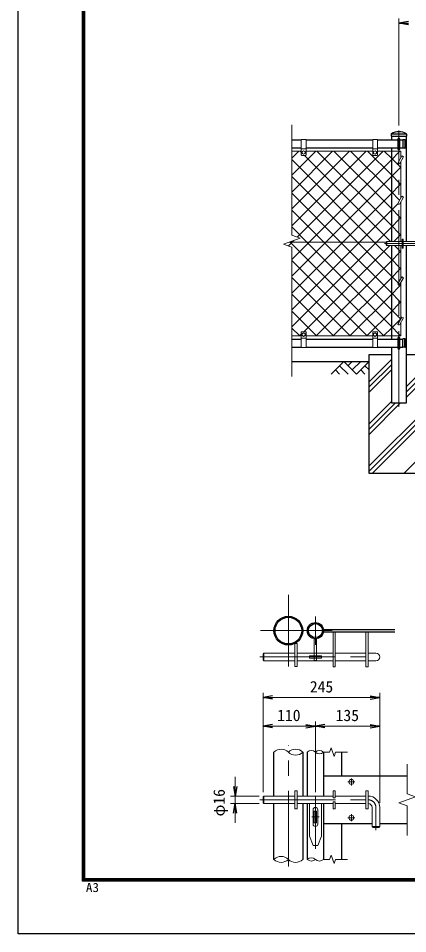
# Model space of a CAD drawing. Units: millimetres, scale not verified, with parts at other scales. Extents: x -4200 to 4200, y -2970 to 2970.
# Drawn here: x -4200 to -2564, y -2970 to 872 of the extents above; entities that cross this region are included whole.
import ezdxf
from ezdxf.enums import TextEntityAlignment as Align

# ---------------------------------------------------------------- set-up
doc = ezdxf.new("R2010")
doc.units = ezdxf.units.MM
doc.header["$LTSCALE"] = 10
doc.linetypes.add('DASHED', pattern=[7.5, 6, -1.5])
doc.linetypes.add('USER1', pattern=[50.8, 31.75, -6.35, 6.35, -6.35])
for name, color, linetype, lineweight in [('0-0_D-STR1', 1, 'Continuous', 25), ('0-1_D-DCR-HCH', 7, 'Continuous', 13), ('0-2_D-STR3', 3, 'Continuous', 13), ('0-3_D-BMK', 2, 'USER1', 13), ('0-4_D-STR4', 7, 'Continuous', 25), ('0-5_D-BGD', 7, 'Continuous', 25), ('0-7_D-STR-DIM', 7, 'Continuous', 13), ('0-A_D-STR2', 7, 'Continuous', 13), ('0-C_D-TTL', 7, 'Continuous', 25)]:
    doc.layers.add(name, color=color, linetype=linetype, lineweight=lineweight)
doc.layers.add('0-8_0', color=7, linetype='Continuous')
doc.styles.add('ＭＳ ゴシック', font='')
doc.styles.get('ＭＳ ゴシック').set_extended_font_data('MS Gothic')

# ---------------------------------------------------------------- blocks, each defined once
blk = doc.blocks.new('_Open')
at = {"layer": '0-8_0'}
blk.add_line((-10, 1.667), (0, 0), dxfattribs=at)
blk.add_lwpolyline([(-10, -1.667), (0, 0), (-10, 0)], dxfattribs=at)

msp = doc.modelspace()

# ---------------------------------------------------------------- linework, layer by layer
at = {"layer": '0-0_D-STR1'}
for p, q in [((-2633.33, 385.65), (-2633.33, 377.59)), ((-2632.99, 386.59), (-2569.46, 386.59)), ((-2569.13, 385.65), (-2569.13, 377.59)), ((-3051.23, 361.59), (-3011.23, 361.59)), ((-2991.23, 361.59), (-2711.23, 361.59)), ((-2691.23, 361.59), (-2605.23, 361.59)), ((-2633.33, 377.59), (-2569.13, 377.59)), ((-2631.48, 361.59), (-2631.48, 377.59)), ((-2597.23, 361.59), (-2584.23, 361.59)), ((-2575.89, 362.09), (-2584.23, 362.09)), ((-2584.23, 362.09), (-2584.23, 327.09)), ((-2576.23, 362.09), (-2576.23, 327.09)), ((-2570.98, 377.59), (-2570.98, -65.41)), ((-3051.23, 327.59), (-3011.23, 327.59)), ((-2991.23, 327.59), (-2711.23, 327.59)), ((-2691.23, 327.59), (-2605.23, 327.59)), ((-2631.48, -65.41), (-2631.48, 327.59)), ((-2597.23, 327.59), (-2584.23, 327.59)), ((-2575.89, 327.09), (-2584.23, 327.09)), ((-2631.48, -474.41), (-2631.48, -81.41)), ((-3051.23, -474.41), (-3011.23, -474.41)), ((-2991.23, -474.41), (-2711.23, -474.41)), ((-2691.23, -474.41), (-2605.23, -474.41)), ((-2597.23, -474.41), (-2584.23, -474.41)), ((-2575.89, -473.91), (-2584.23, -473.91)), ((-2584.23, -508.91), (-2584.23, -473.91)), ((-2576.23, -508.91), (-2576.23, -473.91)), ((-3051.23, -508.41), (-3011.23, -508.41)), ((-2991.23, -508.41), (-2711.23, -508.41)), ((-2691.23, -508.41), (-2605.23, -508.41)), ((-2597.23, -508.41), (-2584.23, -508.41)), ((-2575.89, -508.91), (-2584.23, -508.91)), ((-2918.2, -1693.47), (-2617.9, -1693.47)), ((-2918.2, -1702.47), (-2617.9, -1702.47)), ((-3125.9, -2391.97), (-3125.9, -2207.97)), ((-3004.9, -2207.97), (-3004.9, -2391.97)), ((-2985.9, -2207.97), (-2985.9, -2391.97)), ((-2917.9, -2207.97), (-2917.9, -2391.97)), ((-2841.9, -2207.97), (-2841.9, -2307.97)), ((-2917.9, -2307.97), (-2566.9, -2307.97)), ((-3125.9, -2657.97), (-3125.9, -2423.97)), ((-3004.9, -2423.97), (-3004.9, -2657.97)), ((-2985.9, -2423.97), (-2985.9, -2657.97)), ((-2917.9, -2423.97), (-2917.9, -2657.97)), ((-2917.9, -2507.97), (-2713.9, -2507.97)), ((-2841.9, -2507.97), (-2841.9, -2657.97)), ((-2681.9, -2507.97), (-2566.9, -2507.97))]:
    msp.add_line(p, q, dxfattribs=at)
msp.add_lwpolyline([(-2570.98, -81.41), (-2570.98, -743.41), (-2631.48, -743.41), (-2631.48, -508.41)], dxfattribs=at)
for centre, radius in [((-3065.4, -1697.97), 60.5), ((-3065.4, -1697.97), 55.9), ((-2951.9, -1697.97), 34), ((-2951.9, -1697.97), 29.4)]:
    msp.add_circle(centre, radius, dxfattribs=at)
for centre, radius, start, end in [((-2631.83, 385.65), 1.5, 120.85073, 180), ((-2601.23, 334.42), 61.17, 59.14927, 120.85073), ((-2570.63, 385.65), 1.5, 0, 59.14927), ((-2575.89, 361.09), 1, 32.29827, 90), ((-2606.45, 344.59), 35.72, 331.52136, 28.47864), ((-2575.89, 328.09), 1, 270, 327.70173), ((-2575.89, -474.91), 1, 32.29827, 90), ((-2606.45, -491.41), 35.72, 331.52136, 28.47864), ((-2575.89, -507.91), 1, 270, 327.70173)]:
    msp.add_arc(centre, radius, start, end, dxfattribs=at)
at = {"layer": '0-1_D-DCR-HCH'}
for p, q in [((-2832.65, -568.41), (-2885.86, -621.62)), ((-2832.65, -568.41), (-2779.44, -621.62)), ((-2815, -586.24), (-2797.17, -568.41)), ((-2797.17, -603.88), (-2761.7, -568.41)), ((-2779.44, -621.62), (-2726.23, -568.41)), ((-2726.23, -653.29), (-2631.48, -558.54)), ((-2570.98, -542.23), (-2567.15, -538.41)), ((-2868.12, -603.88), (-2850.31, -621.62)), ((-2850.39, -586.14), (-2814.75, -621.62)), ((-2761.7, -603.88), (-2743.88, -621.62)), ((-2743.96, -586.14), (-2726.23, -603.8)), ((-2726.23, -675.38), (-2631.48, -580.63)), ((-2726.23, -697.48), (-2631.48, -602.73)), ((-2570.98, -674.81), (-2476.23, -580.06)), ((-2570.98, -696.91), (-2476.23, -602.16)), ((-2570.98, -719.01), (-2476.23, -624.26)), ((-2726.23, -830.06), (-2631.48, -735.31)), ((-2726.23, -874.26), (-2595.37, -743.41)), ((-2726.23, -852.16), (-2617.47, -743.41)), ((-2726.23, -1006.84), (-2476.23, -756.84)), ((-2726.23, -1028.94), (-2476.23, -778.94)), ((-2713.6, -1038.41), (-2476.23, -801.03)), ((-2581.01, -1038.41), (-2476.23, -933.62))]:
    msp.add_line(p, q, dxfattribs=at)
at = {"layer": '0-2_D-STR3'}
for p, q in [((-3011.23, 363.59), (-3011.23, 298.59)), ((-3011.23, 363.59), (-2991.23, 363.59)), ((-2991.23, 363.59), (-2991.23, 298.59)), ((-2711.23, 363.59), (-2711.23, 298.59)), ((-2711.23, 363.59), (-2691.23, 363.59)), ((-2691.23, 363.59), (-2691.23, 298.59)), ((-2605.23, 322.59), (-2605.23, 366.59)), ((-2597.23, 322.59), (-2597.23, 366.59)), ((-3011.23, 314.59), (-3051.23, 314.59)), ((-3011.23, 323.59), (-2991.23, 323.59)), ((-3001.23, 316.09), (-3007.73, 312.34)), ((-3007.73, 312.34), (-3007.73, 304.85)), ((-2994.73, 312.34), (-3001.23, 316.09)), ((-2994.73, 312.34), (-2994.73, 304.85)), ((-2711.23, 314.59), (-2991.23, 314.59)), ((-2711.23, 323.59), (-2691.23, 323.59)), ((-2701.23, 316.09), (-2707.73, 312.34)), ((-2707.73, 312.34), (-2707.73, 304.85)), ((-2694.73, 312.34), (-2701.23, 316.09)), ((-2694.73, 312.34), (-2694.73, 304.85)), ((-2593.23, 314.59), (-2691.23, 314.59)), ((-2593.23, 286.45), (-2593.23, 314.59)), ((-3009.23, 296.59), (-2993.23, 296.59)), ((-2709.23, 296.59), (-2693.23, 296.59)), ((-2588.76, 294.18), (-2604.69, 266.59)), ((-2581.83, 290.18), (-2597.76, 262.59)), ((-2593.23, 117.45), (-2593.23, 270.45)), ((-2581.83, 290.18), (-2588.76, 294.18)), ((-2588.76, 125.18), (-2604.69, 97.59)), ((-2581.83, 121.18), (-2597.76, 93.59)), ((-2581.83, 121.18), (-2588.76, 125.18)), ((-2593.23, -65.41), (-2593.23, 101.45)), ((-3062.22, -67.41), (-2654.48, -67.41)), ((-2654.48, -67.41), (-2654.48, -79.41)), ((-2652.48, -65.41), (-2587.48, -65.41)), ((-2587.48, -92.41), (-2587.48, -54.41)), ((-2587.48, -54.41), (-2582.98, -54.41)), ((-2582.98, -92.41), (-2582.98, -54.41)), ((-2582.98, -65.41), (-2507.48, -65.41)), ((-2652.48, -81.41), (-2654.48, -79.41)), ((-2652.48, -81.41), (-2587.48, -81.41)), ((-2593.23, -220.55), (-2593.23, -81.41)), ((-2587.48, -92.41), (-2582.98, -92.41)), ((-2582.98, -81.41), (-2507.48, -81.41)), ((-2588.76, -212.82), (-2604.69, -240.41)), ((-2581.83, -216.82), (-2597.76, -244.41)), ((-2581.83, -216.82), (-2588.76, -212.82)), ((-2593.23, -389.55), (-2593.23, -236.55)), ((-2588.76, -381.82), (-2604.69, -409.41)), ((-2581.83, -385.82), (-2588.76, -381.82)), ((-2581.83, -385.82), (-2597.76, -413.41)), ((-2593.23, -461.41), (-2593.23, -405.55)), ((-3011.23, -510.41), (-3011.23, -445.41)), ((-3009.23, -443.41), (-2993.23, -443.41)), ((-3007.73, -459.15), (-3007.73, -451.66)), ((-3001.23, -462.91), (-3007.73, -459.15)), ((-2994.73, -459.15), (-3001.23, -462.91)), ((-2994.73, -459.15), (-2994.73, -451.66)), ((-2991.23, -510.41), (-2991.23, -445.41)), ((-2711.23, -510.41), (-2711.23, -445.41)), ((-2709.23, -443.41), (-2693.23, -443.41)), ((-2707.73, -459.15), (-2707.73, -451.66)), ((-2701.23, -462.91), (-2707.73, -459.15)), ((-2694.73, -459.15), (-2701.23, -462.91)), ((-2694.73, -459.15), (-2694.73, -451.66)), ((-2691.23, -510.41), (-2691.23, -445.41)), ((-3011.23, -461.41), (-3051.23, -461.41)), ((-3011.23, -470.41), (-2991.23, -470.41)), ((-2711.23, -461.41), (-2991.23, -461.41)), ((-2711.23, -470.41), (-2691.23, -470.41)), ((-2593.23, -461.41), (-2691.23, -461.41)), ((-2605.23, -513.41), (-2605.23, -469.41)), ((-2597.23, -513.41), (-2597.23, -469.41)), ((-3011.23, -510.41), (-2991.23, -510.41)), ((-2711.23, -510.41), (-2691.23, -510.41)), ((-2877.9, -1702.47), (-2877.9, -1850.47)), ((-2868.9, -1702.47), (-2868.9, -1850.47)), ((-2739.9, -1702.47), (-2739.9, -1850.47)), ((-2730.9, -1702.47), (-2730.9, -1850.47)), ((-3037.9, -1751.85), (-3037.9, -1847.85)), ((-3037.9, -1751.85), (-3028.9, -1751.85)), ((-3028.9, -1847.85), (-3028.9, -1751.85)), ((-2956.4, -1731.97), (-2956.4, -1792.47)), ((-2947.4, -1731.97), (-2956.4, -1731.97)), ((-2947.4, -1731.97), (-2947.4, -1792.47)), ((-3171.9, -1796.47), (-3171.9, -1820.47)), ((-3167.9, -1792.47), (-3037.9, -1792.47)), ((-3028.9, -1792.47), (-2877.9, -1792.47)), ((-2868.9, -1792.47), (-2739.9, -1792.47)), ((-2730.9, -1792.47), (-2697.9, -1792.47)), ((-3167.9, -1824.47), (-3171.9, -1820.47)), ((-3167.9, -1824.47), (-3037.9, -1824.47)), ((-3028.9, -1824.47), (-2877.9, -1824.47)), ((-2868.9, -1824.47), (-2739.9, -1824.47)), ((-2730.9, -1824.47), (-2697.9, -1824.47)), ((-3037.9, -1847.85), (-3028.9, -1847.85)), ((-2877.9, -1850.47), (-2868.9, -1850.47)), ((-2739.9, -1850.47), (-2730.9, -1850.47)), ((-3037.9, -2445.97), (-3037.9, -2369.97)), ((-3037.9, -2369.97), (-3028.9, -2369.97)), ((-3028.9, -2445.97), (-3028.9, -2369.97)), ((-2877.9, -2399.97), (-2877.9, -2369.97)), ((-2877.9, -2369.97), (-2868.9, -2369.97)), ((-2868.9, -2399.97), (-2868.9, -2369.97)), ((-2739.9, -2445.97), (-2739.9, -2369.97)), ((-2739.9, -2369.97), (-2730.9, -2369.97)), ((-2730.9, -2445.97), (-2730.9, -2369.97)), ((-3171.9, -2395.97), (-3171.9, -2419.97)), ((-3167.9, -2423.97), (-3171.9, -2419.97)), ((-3167.9, -2391.97), (-3037.9, -2391.97)), ((-3028.9, -2391.97), (-2877.9, -2391.97)), ((-2877.9, -2399.97), (-2868.9, -2399.97)), ((-2877.9, -2445.97), (-2877.9, -2415.97)), ((-2877.9, -2415.97), (-2868.9, -2415.97)), ((-2868.9, -2391.97), (-2739.9, -2391.97)), ((-2868.9, -2445.97), (-2868.9, -2415.97)), ((-2730.9, -2391.97), (-2729.9, -2391.97)), ((-3167.9, -2423.97), (-3037.9, -2423.97)), ((-3037.9, -2445.97), (-3028.9, -2445.97)), ((-3028.9, -2423.97), (-2877.9, -2423.97)), ((-2976.9, -2423.97), (-2976.9, -2559.97)), ((-2961.9, -2449.97), (-2961.9, -2509.97)), ((-2956.4, -2454.97), (-2956.4, -2504.97)), ((-2956.4, -2454.97), (-2947.4, -2454.97)), ((-2947.4, -2454.97), (-2947.4, -2504.97)), ((-2941.9, -2449.97), (-2941.9, -2509.97)), ((-2926.9, -2423.97), (-2926.9, -2559.97)), ((-2877.9, -2445.97), (-2868.9, -2445.97)), ((-2868.9, -2423.97), (-2739.9, -2423.97)), ((-2739.9, -2445.97), (-2730.9, -2445.97)), ((-2730.9, -2423.97), (-2729.9, -2423.97)), ((-2713.9, -2439.97), (-2713.9, -2519.97)), ((-2681.9, -2439.97), (-2681.9, -2519.97)), ((-2956.4, -2504.97), (-2947.4, -2504.97)), ((-2713.9, -2519.97), (-2709.9, -2523.97)), ((-2713.9, -2519.97), (-2681.9, -2519.97)), ((-2709.9, -2523.97), (-2685.9, -2523.97)), ((-2685.9, -2523.97), (-2681.9, -2519.97)), ((-2961.9, -2599.97), (-2976.9, -2559.97)), ((-2941.9, -2599.97), (-2926.9, -2559.97)), ((-2961.9, -2599.97), (-2941.9, -2599.97))]:
    msp.add_line(p, q, dxfattribs=at)
at = {"layer": '0-2_D-STR3', "color": 4, "linetype": 'DASHED', "lineweight": 9}
for p, q in [((-2976.9, -1803.97), (-2926.9, -1803.97)), ((-2976.9, -1803.97), (-2976.9, -1812.97)), ((-2956.4, -1792.47), (-2956.4, -1823.97)), ((-2947.4, -1792.47), (-2947.4, -1823.97)), ((-2926.9, -1803.97), (-2926.9, -1812.97)), ((-2976.9, -1812.97), (-2926.9, -1812.97)), ((-2947.4, -1823.97), (-2956.4, -1823.97))]:
    msp.add_line(p, q, dxfattribs=at)
at = {"layer": '0-2_D-STR3'}
for points in [[(-2994.73, 304.85), (-3001.23, 301.09), (-3007.73, 304.85)], [(-2694.73, 304.85), (-2701.23, 301.09), (-2707.73, 304.85)], [(-2654.48, -67.41), (-2652.48, -65.41), (-2652.48, -81.41)], [(-2994.73, -451.66), (-3001.23, -447.91), (-3007.73, -451.66)], [(-2694.73, -451.66), (-2701.23, -447.91), (-2707.73, -451.66)], [(-3171.9, -1796.47), (-3167.9, -1792.47), (-3167.9, -1824.47)], [(-3171.9, -2395.97), (-3167.9, -2391.97), (-3167.9, -2423.97)]]:
    msp.add_lwpolyline(points, dxfattribs=at)
for centre, radius in [((-3001.23, 308.59), 6.49), ((-2701.23, 308.59), 6.49), ((-3001.23, -455.41), 6.49), ((-2701.23, -455.41), 6.49), ((-2800.9, -2332.97), 10.5), ((-2800.9, -2482.97), 10.5)]:
    msp.add_circle(centre, radius, dxfattribs=at)
for centre, radius, start, end in [((-2601.23, 366.59), 4, 0, 180), ((-2601.23, 322.59), 4, 180, 0), ((-3009.23, 298.59), 2, 180, 270), ((-2993.23, 298.59), 2, 270, 0), ((-2709.23, 298.59), 2, 180, 270), ((-2693.23, 298.59), 2, 270, 0), ((-2601.23, 264.59), 4, 150, 330), ((-2601.23, 95.59), 4, 150, 330), ((-2601.23, -242.41), 4, 150, 330), ((-2601.23, -411.41), 4, 150, 330), ((-3009.23, -445.41), 2, 90, 180), ((-2993.23, -445.41), 2, 0, 90), ((-2709.23, -445.41), 2, 90, 180), ((-2693.23, -445.41), 2, 0, 90), ((-2601.23, -469.41), 4, 0, 180), ((-2601.23, -513.41), 4, 180, 0), ((-2697.9, -1808.47), 16, 270, 90), ((-2729.9, -2439.97), 48, 0, 90), ((-2951.9, -2449.97), 10, 0, 180), ((-2729.9, -2439.97), 16, 0, 90), ((-2951.9, -2509.97), 10, 180, 0)]:
    msp.add_arc(centre, radius, start, end, dxfattribs=at)
at = {"layer": '0-3_D-BMK'}
for p, q in [((-2601.23, -758.41), (-2601.23, 401.59)), ((-2661.34, -73.41), (-2433.48, -73.41)), ((-3065.4, -1547.97), (-3065.4, -1847.97)), ((-2951.9, -1757.97), (-2951.9, -1637.97)), ((-3182.44, -1697.97), (-2881.44, -1697.97)), ((-3185.64, -1808.47), (-2729.9, -1808.47)), ((-3065.4, -2687.97), (-3065.4, -2177.97)), ((-2786.02, -2332.97), (-2815.78, -2332.97)), ((-2800.9, -2318.09), (-2800.9, -2347.85)), ((-3185.64, -2407.97), (-2729.9, -2407.97)), ((-2951.9, -2395.97), (-2951.9, -2613.97)), ((-2697.9, -2439.97), (-2697.9, -2535.61)), ((-2967.45, -2479.97), (-2936.36, -2479.97)), ((-2786.02, -2482.97), (-2815.78, -2482.97)), ((-2800.9, -2468.09), (-2800.9, -2497.85))]:
    msp.add_line(p, q, dxfattribs=at)
msp.add_arc((-2729.9, -2439.97), 32, 0, 90, dxfattribs=at)
at = {"layer": '0-4_D-STR4'}
msp.add_line((-2726.23, -538.41), (-2631.48, -538.41), dxfattribs=at)
msp.add_lwpolyline([(-2570.98, -538.41), (-2476.23, -538.41), (-2476.23, -1038.41), (-2726.23, -1038.41), (-2726.23, -538.41)], dxfattribs=at)
at = {"layer": '0-5_D-BGD'}
msp.add_line((-3051.23, -568.41), (-2726.23, -568.41), dxfattribs=at)
at = {"layer": '0-7_D-STR-DIM'}
for p, q in [((-2601.23, 421.59), (-2601.23, 871.59)), ((-3051.23, -37.75), (-3051.23, 424.59)), ((-3015.99, -50.58), (-3051.23, -37.75)), ((-3086.46, -76.23), (-3015.99, -50.58)), ((-3051.23, -89.06), (-3086.46, -76.23)), ((-3051.23, -631.41), (-3051.23, -89.06)), ((-3171.9, -2375.97), (-3171.9, -1958.7)), ((-2681.9, -2419.97), (-2681.9, -1958.7)), ((-3131.9, -1978.7), (-2721.9, -1978.7)), ((-3171.9, -2375.97), (-3171.9, -2078.7)), ((-3131.9, -2098.7), (-2991.9, -2098.7)), ((-2951.9, -2375.97), (-2951.9, -2078.7)), ((-2951.9, -2375.97), (-2951.9, -2078.7)), ((-2911.9, -2098.7), (-2721.9, -2098.7)), ((-2681.9, -2419.97), (-2681.9, -2078.7)), ((-2917.9, -2207.97), (-2892.73, -2207.97)), ((-2886.31, -2190.35), (-2892.73, -2207.97)), ((-2873.49, -2225.59), (-2886.31, -2190.35)), ((-2867.08, -2207.97), (-2873.49, -2225.59)), ((-2867.08, -2207.97), (-2816.9, -2207.97)), ((-2566.9, -2257.97), (-2566.9, -2382.31)), ((-3289, -2351.97), (-3289, -2311.97)), ((-3187.9, -2391.97), (-3309, -2391.97)), ((-3289, -2423.97), (-3289, -2391.97)), ((-2602.14, -2420.79), (-2531.66, -2395.14)), ((-2531.66, -2395.14), (-2566.9, -2382.31)), ((-3187.9, -2423.97), (-3309, -2423.97)), ((-2566.9, -2433.62), (-2602.14, -2420.79)), ((-2566.9, -2433.62), (-2566.9, -2557.97)), ((-3289, -2463.97), (-3289, -2503.97)), ((-2886.23, -2640.35), (-2892.64, -2657.97)), ((-2873.4, -2675.59), (-2886.23, -2640.35)), ((-2917.81, -2657.97), (-2892.64, -2657.97)), ((-2866.99, -2657.97), (-2873.4, -2675.59)), ((-2866.99, -2657.97), (-2816.81, -2657.97))]:
    msp.add_line(p, q, dxfattribs=at)
for centre, radius, start, end in [((-3095.65, -2238.41), 42.92, 45.18146, 134.81854), ((-3035.15, -2238.41), 42.92, 45.18146, 134.81854), ((-3035.15, -2177.52), 42.92, 225.18146, 314.81854), ((-2968.9, -2225.08), 24.12, 45.18146, 134.81854), ((-2934.9, -2225.08), 24.12, 45.18146, 134.81854), ((-2934.9, -2190.86), 24.12, 225.18146, 314.81854), ((-3095.65, -2688.41), 42.92, 45.18146, 134.81854), ((-3095.65, -2627.52), 42.92, 225.18146, 314.81854), ((-3035.15, -2627.52), 42.92, 225.18146, 314.81854), ((-2968.9, -2675.08), 24.12, 45.18146, 134.81854), ((-2968.9, -2640.86), 24.12, 225.18146, 314.81854), ((-2934.9, -2640.86), 24.12, 225.18146, 314.81854)]:
    msp.add_arc(centre, radius, start, end, dxfattribs=at)
at = {"layer": '0-A_D-STR2'}
for p, q in [((-3051.23, 284.22), (-3020.85, 314.59)), ((-3051.23, 213.51), (-2950.14, 314.59)), ((-3051.23, 142.8), (-2879.43, 314.59)), ((-3051.23, 72.09), (-2808.72, 314.59)), ((-3051.23, 1.38), (-2738.01, 314.59)), ((-3028.07, -46.18), (-2667.3, 314.59)), ((-3011.23, 309.9), (-3015.92, 314.59)), ((-2631.48, 0.86), (-2945.21, 314.59)), ((-2631.48, 71.58), (-2874.49, 314.59)), ((-2635.92, -65.41), (-2997.92, 296.59)), ((-2631.48, 208.99), (-2601.23, 239.24)), ((-2601.23, 239.24), (-2593.23, 247.24)), ((-2907.87, -67.41), (-2631.48, 208.99)), ((-2631.48, 138.28), (-2601.23, 168.53)), ((-2601.23, 168.53), (-2593.23, 176.53)), ((-2837.16, -67.41), (-2631.48, 138.28)), ((-2601.23, 41.33), (-2631.48, 71.58)), ((-2593.23, 33.33), (-2601.23, 41.33)), ((-2601.23, -29.39), (-2631.48, 0.86)), ((-2593.23, -37.39), (-2601.23, -29.39)), ((-3051.23, -210.76), (-2907.87, -67.41)), ((-3051.23, -281.47), (-2837.16, -67.41)), ((-3001.03, -443.41), (-2639.03, -81.41)), ((-2631.48, -144.56), (-2601.23, -114.31)), ((-2601.23, -114.31), (-2593.23, -106.31)), ((-2734.89, -461.41), (-3051.23, -145.07)), ((-2948.32, -461.41), (-2631.48, -144.56)), ((-2631.48, -215.27), (-2601.23, -185.02)), ((-2601.23, -185.02), (-2593.23, -177.02)), ((-2805.6, -461.41), (-3051.23, -215.78)), ((-2877.61, -461.41), (-2631.48, -215.27)), ((-2631.48, -285.98), (-2601.23, -255.73)), ((-2601.23, -255.73), (-2593.23, -247.73)), ((-2593.23, -249.52), (-2598, -244.74)), ((-2876.31, -461.41), (-3051.23, -286.49)), ((-2806.9, -461.41), (-2631.48, -285.98)), ((-2631.48, -356.69), (-2601.23, -326.44)), ((-2601.23, -326.44), (-2593.23, -318.44)), ((-2947.02, -461.41), (-3051.23, -357.2)), ((-2736.19, -461.41), (-2631.48, -356.69)), ((-3017.73, -461.41), (-3051.23, -427.91)), ((-3019.03, -461.41), (-3011.23, -453.6)), ((-2594.77, -461.41), (-2593.23, -459.86))]:
    msp.add_line(p, q, dxfattribs=at)
for points in [[(-3051.23, -140.05), (-2978.59, -67.41), (-2631.48, 279.7), (-2601.23, 309.95), (-2596.59, 314.59)], [(-2598.14, 108.95), (-2601.23, 112.04), (-2631.48, 142.29), (-2803.78, 314.59)], [(-2593.23, 174.75), (-2601.23, 182.75), (-2631.48, 213), (-2733.07, 314.59)], [(-2593.23, 245.46), (-2601.23, 253.46), (-2631.48, 283.71), (-2662.36, 314.59)], [(-2593.23, -178.81), (-2601.23, -170.81), (-2631.48, -140.56), (-2704.63, -67.41), (-3051.23, 279.19)], [(-2603.83, -238.91), (-2631.48, -211.27), (-2775.34, -67.41), (-3051.23, 208.48)], [(-2593.23, -320.23), (-2601.23, -312.23), (-2631.48, -281.98), (-2846.05, -67.41), (-3051.23, 137.77)], [(-3051.23, -352.18), (-2766.45, -67.41), (-2631.48, 67.57), (-2604.93, 94.12)], [(-2593.73, -390.43), (-2601.23, -382.94), (-2631.48, -352.69), (-2916.76, -67.41), (-3051.23, 67.06)], [(-3051.23, -422.89), (-2695.74, -67.41), (-2631.48, -3.14), (-2601.23, 27.11), (-2593.23, 35.11)], [(-2593.47, -461.41), (-2601.23, -453.65), (-2631.48, -423.4), (-2987.47, -67.41), (-3051.23, -3.65)], [(-2623.03, -65.41), (-2601.23, -43.6), (-2593.23, -35.6)], [(-3065.69, -83.79), (-3049.3, -67.41), (-3041.9, -60.01)], [(-2664.18, -461.41), (-3058.18, -67.41), (-3059.26, -66.33)], [(-2593.23, -108.1), (-2601.23, -100.1), (-2619.92, -81.41)], [(-2665.48, -461.41), (-2631.48, -427.4), (-2601.23, -397.15), (-2593.23, -389.15)]]:
    msp.add_lwpolyline(points, dxfattribs=at)
at = {"layer": '0-C_D-TTL', "color": 2}
msp.add_lwpolyline([(-4199.68, 2970.23), (4200.32, 2970.23), (4200.32, -2969.77), (-4199.68, -2969.77)], close=True, dxfattribs=at)
at = {"layer": '0-C_D-TTL'}
for points in [[(-3929.68, 2750.23), (3930.32, 2750.23), (3930.32, -2749.77), (-3929.68, -2749.77)], [(-3927.18, 2747.73), (3927.82, 2747.73), (3927.82, -2747.27), (-3927.18, -2747.27)], [(-3924.68, 2745.23), (3925.32, 2745.23), (3925.32, -2744.77), (-3924.68, -2744.77)], [(-3922.18, 2742.73), (3922.82, 2742.73), (3922.82, -2742.27), (-3922.18, -2742.27)], [(-3919.68, 2740.23), (3920.32, 2740.23), (3920.32, -2739.77), (-3919.68, -2739.77)]]:
    msp.add_lwpolyline(points, close=True, dxfattribs=at)

# ---------------------------------------------------------------- block references
at = {"layer": '0-7_D-STR-DIM', "xscale": 4, "yscale": 4}
for p, rotation in [((-2601.23, 851.59), 180), ((-3171.9, -1978.7), 180), ((-3171.9, -2098.7), 180), ((-2951.9, -2098.7), 180), ((-3289, -2391.97), 270), ((-3289, -2423.97), 90)]:
    msp.add_blockref('_Open', p, dxfattribs=dict(at, rotation=rotation))
for p in [(-2681.9, -1978.7), (-2951.9, -2098.7), (-2681.9, -2098.7)]:
    msp.add_blockref('_Open', p, dxfattribs=at)

# ---------------------------------------------------------------- texts
at = {"layer": '0-7_D-STR-DIM', "style": 'ＭＳ ゴシック'}
for s, p in [('245', (-2975.25, -1971.95)), ('110', (-3112.55, -2091.95)), ('135', (-2866.9, -2091.95))]:
    msp.add_text(s, height=48.09, dxfattribs=at).set_placement(p, align=Align.BOTTOM_LEFT)
msp.add_text('φ16', height=48.09, rotation=90, dxfattribs=at).set_placement((-3317.95, -2477.77), align=Align.BOTTOM_LEFT)
at = {"layer": '0-C_D-TTL', "style": 'ＭＳ ゴシック', "width": 1.05}
msp.add_text('A3', height=38.49, dxfattribs=at).set_placement((-3915.77, -2806.58), align=Align.BOTTOM_LEFT)

doc.saveas('drawing.dxf')
